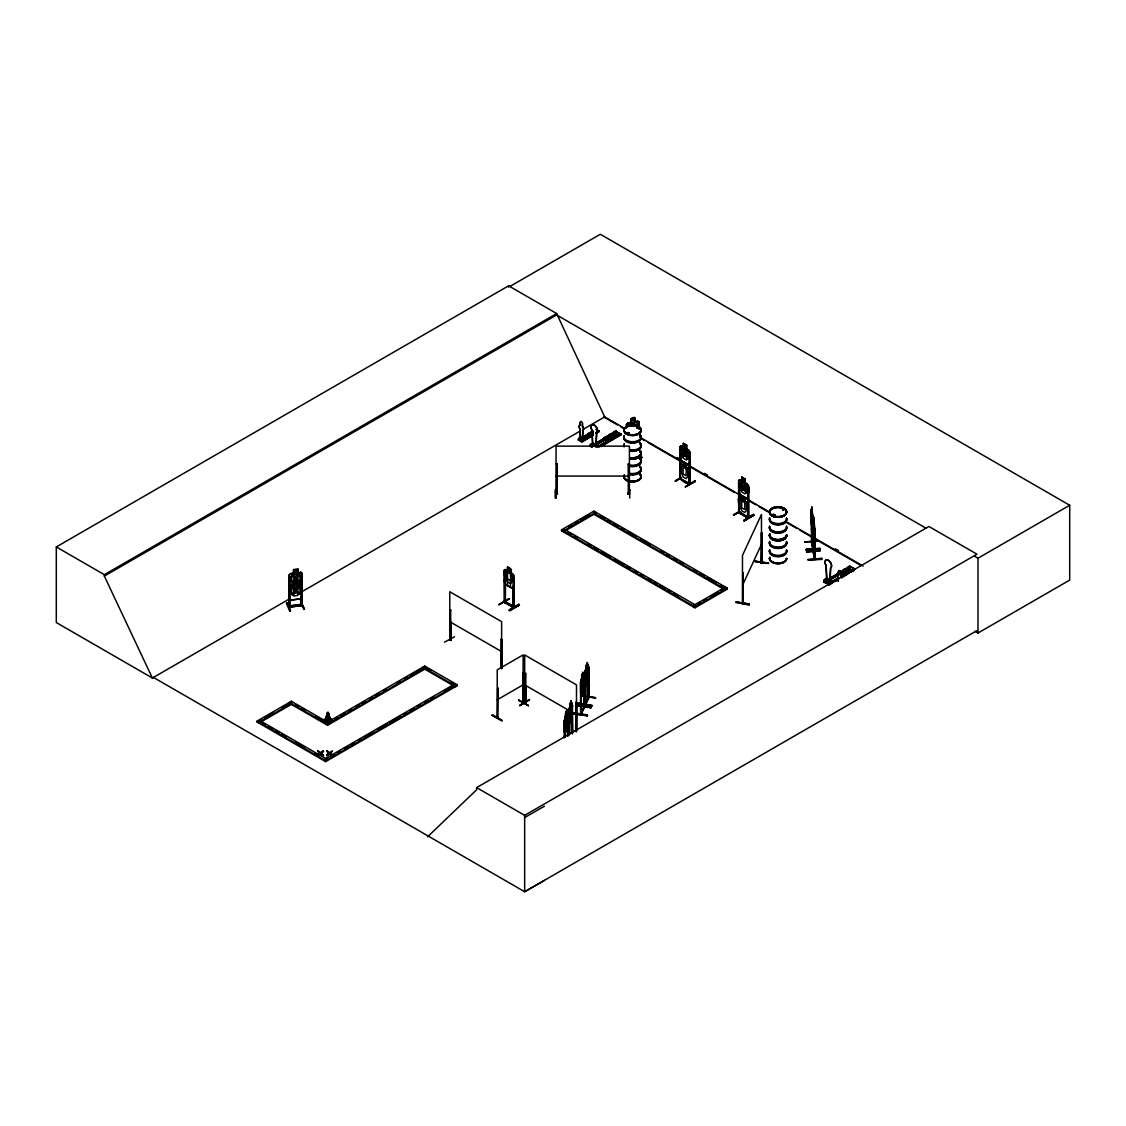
<?xml version="1.0" encoding="UTF-8"?>
<svg xmlns="http://www.w3.org/2000/svg" width="1126" height="1126" viewBox="0 0 1126 1126"><rect width="100%" height="100%" fill="white"/><g stroke="black" fill="none" stroke-linecap="round" stroke-linejoin="round"><path stroke-width="1.5" d="M592.093 444.643C593.008 446.037 594.598 442.814 593.824 444.671M811.987 511.542L811.382 509.065L812.873 517.298L812.62 532.232L812.451 520.128L812.761 522.337M811.494 542.38L811.494 525.758M812.705 547.503L813.408 549.418M813.76 535.737L813.774 552.444L813.127 551.599M813.197 518.72C815.365 538.312 812.142 499.972 814.661 527.306L814.661 559.481C814.323 554.372 816.139 562.155 813.296 551.698M582.339 439.773L582.804 430.413A3.054 1.788 59.5 0 0 582.48 426.149L582.48 423.46A1.534 0.887 59.5 0 0 581.382 421.588A1.534 0.887 59.5 0 0 580.298 422.222L580.157 424.995A3.054 1.788 59.5 0 0 579.707 428.668L580.129 438.169M582.48 439.703L582.93 430.329A3.054 1.788 59.5 0 0 582.339 426.233L582.48 423.46M595.851 446.966L596.527 432.933A4.588 2.674 59.5 0 0 596.527 427.641A4.588 2.674 59.5 0 0 591.896 425.023A4.588 2.674 59.5 0 0 591.896 430.315L592.572 445.122L594.753 446.346M596.048 446.853L596.724 432.806A4.588 2.674 59.5 0 0 596.724 427.514A4.588 2.674 59.5 0 0 592.093 424.896A4.588 2.674 59.5 0 0 592.093 430.188L592.769 444.995L594.964 446.234M826.47 578.553L825.879 565.393A4.588 2.674 59.5 0 1 825.879 560.101A4.588 2.674 59.5 0 1 830.509 562.718A4.588 2.674 59.5 0 1 830.509 568.011L829.82 582.058C823.782 579.383 828.483 579.735 826.104 579.82M827.188 580.2L826.076 565.28A4.588 2.674 59.5 0 1 826.076 559.988A4.588 2.674 59.5 0 1 830.707 562.606A4.588 2.674 59.5 0 1 830.707 567.898L830.031 581.931L826.456 579.44M811.846 521.845C812.381 510.303 812.339 542.268 811.86 523.534L811.593 525.673L811.367 509.543C810.058 505.785 812.353 546.363 812.747 532.119M814.492 537.102L814.337 539.987L814.661 537.201M567.701 723.033C558.243 758.248 572.163 714.165 567.701 713.166L567.321 712.645C565.294 719.697 567.293 703.215 566.631 714.588M572.332 713.377L571.98 717.811L569.235 723.722L571.952 717.755L572.191 703.468L572.36 733.955M583.718 689.07C587.941 670.744 575.836 713.335 583.69 689.013M586.013 703.004L585.084 704.777L584.971 672.546C586.083 660.117 582.916 706.481 588.574 674.938M804.738 541.845L818.405 540.916M806.526 551.81L820.192 550.966M743.118 602.396L742.752 601.636L743.005 603.536L742.681 602.776M761.964 562.69L761.457 532.654L761.049 563.183L762.049 562.676L761.106 563.366L761.5 562.507M761.106 562.282L761.964 561.494L761.781 562.212M811.733 519.649L811.79 511.359L811.973 512.414M581.255 713.307C579.848 712.012 582.733 713.293 580.58 714.461L580.622 682.257L583.704 674.235L582.874 676.163L582.775 672.25L583.31 682.989L581.635 689.534L581.058 687.845M581.438 712.702L580.594 713.208M584.141 705.706L583.747 706.565M584.591 707.044L584.098 676.951L584.422 707.578L584.661 705.805L583.747 706.382M585.365 670.477L588.208 664.551L588.251 697.796M588.236 696.867L589.151 696.121L585.942 703.215M589.095 697.346L589.067 667.324L588.279 667.943L589.067 667.324M592.29 444.46L592.656 445.122M592.825 445.403L592.614 444.474M592.431 444.545L593.191 445.023L590.46 446.417L590.46 444.854L593.092 443.306M593.669 443.63L594.303 444.531M826.653 579.82L828.004 579.637L827.511 578.877M827.666 579.707L827.99 578.877L827.962 579.623M736.01 602.494L749.142 605.028L749.325 603.972L736.024 601.988L749.311 604.085M736.01 602.072L749.283 604.634M587.265 715.883L573.979 713.87L587.448 715.531L575.822 713.124M578.468 704.214L578.665 703.159L591.952 705.833L578.468 704.186L591.755 706.185M578.651 703.271L591.938 705.228M326.892 720.992L328.088 712.42L330.368 719.584L328.145 721.119L325.498 719.838L327.539 712.645L325.921 720.527M686.536 448.894L689.9 451.934L689.788 484.053L679.977 478.733L680.02 446.614L681.16 445.797L683.383 447.036M689.379 482.308L690.224 482.829L688.887 482.477M748.48 516.862L747.481 516.299L748.382 516.792M578.905 440.28L578.482 438.408L580.242 437.367L578.736 439.59L581.509 441.153L583.268 439.07L583.521 440.519L580.369 438.253L580.622 440.646L581.072 437.733L580.087 438.929M580.115 438.31L581.283 438.197M826.4 580.425L826.118 580.017M827.16 580.214C827.596 586.111 827.019 579.228 828.131 578.905M827.934 578.736L827.61 579.609M828.257 579.214L827.511 579.116M811.452 524.533L811.466 516.75M812.17 516.792L812.437 514.807L812.282 518.213M450.513 639.244C448.247 637.682 452.793 641.609 449.781 639.976L449.781 591.741L501.619 621.665L501.619 668.703M504.209 601.242L505.194 601.763M507.601 567.166L507.601 570.84L505.321 569.404L504.166 570.22L504.209 602.41L513.892 607.815L514.132 606.421M504.941 602.762C507.249 602.227 503.181 599.694 504.744 602.1L504.547 572.163L505.433 572.67L505.194 602.846L504.209 601.312M500.746 668.309L501.07 639.16L501.957 639.667L501.957 668.506M513.794 606.661L512.809 606.098L513.892 606.717M513.245 587.096L512.809 607.195L513.217 605.887L513.766 607.815M525.884 702.286L524.899 701.723L524.561 703.018M812.508 527.869L812.282 529.53L811.818 512.175L811.607 515.99M492.203 715.446L502.21 720.907L492.4 715.277M492.428 714.757L502.196 720.316M812.015 542.324L811.973 525.715M813.099 551.768L815.168 558.2M813.38 549.333L813.253 548.587L812.775 549.319M814.506 558.693L815.196 559.425L814.506 528.756L815.111 529.445M815.154 559.34L814.07 553.978M564.337 730.605L564.225 720.668L565.365 716.882L564.844 736.263M571.135 704.904L571.023 700.991L568.686 710.999L568.869 734.814M569.263 708.93L568.841 720.922M580.58 692.18L580.481 682.229L582.916 672.278M327.708 712.448L325.498 719.838M589.616 434.763L589.433 433.848M591.305 434.495L590.052 433.566L589.447 434.65M627.281 433.454L626.703 433.003M627.281 432.595L628.885 432.975L627.041 432.665M628.913 432.834L628.561 433.552L628.195 432.764M629.223 433.088L628.392 433.637M636.922 427.88L637.865 427.078M637.992 427.247L636.852 427.781M774.181 514.526L772.858 514.526M774.449 514.666L773.928 515.455M782.852 508.924L783.302 509.909L783.316 508.868M783.513 509.431L782.767 509.712M783.288 508.994L783.457 509.022M581.635 678.485L581.044 714.531L581.396 683.834L580.622 684.453L581.396 683.834M325.71 719.12L327.567 712.533M581.002 438.295L580.298 438.647L580.242 437.367M578.623 703.806L591.952 705.833M587.448 714.926L575.808 713.208M811.213 514.723L812.592 520.212M330.143 720.316L328.313 712.603L330.368 719.584M828.032 579.693L827.68 578.919M512.668 588.631L513.766 585.45L512.696 588.659L505.152 584.324L504.307 570.136M689.492 470.654L688.465 468.641L689.492 470.654C688.971 479.071 692.082 489.5 680.78 479.324L679.893 475.031M744.849 501.366L744.962 497.622L744.75 501.422L746.369 503.561L746.369 510.444L744.75 512.471L741.724 510.782L740.106 506.925L740.106 500.057L741.724 499.733C740.373 488.895 744.328 503.998 739.515 498.255L738.389 499.057L739.388 513.146L747.087 517.355L748.086 514.23M747.087 517.355L748.199 514.315L748.086 504.406L744.962 501.309M689.788 461.744L688.676 464.939L681.033 460.703L680.132 456.424L681.033 460.703M748.382 495.721C745.891 504.476 750.324 487.642 748.494 485.77L745.13 482.73L746.651 484.912L746.651 491.795L745.018 493.835L741.978 492.161L740.359 488.304L740.359 481.435L741.978 481.112L741.978 477.185L741.978 480.858L739.655 479.69L747.298 483.927M593.402 444.925L593.515 444.151M827.596 579.89L827.554 579.088M300.783 598.722L290.508 600.2L300.783 598.722L302.275 594.824M289.129 585.126L290.48 588.588L300.741 587.096L302.064 583.127M300.741 587.096L302.247 583.212M288.749 607.097L302.204 605.422M302.092 573.387L300.656 572.163L302.247 573.317L302.064 605.436L300.6 605.366L300.628 604.226L302.021 604.029L288.932 606.309M742.794 572.852L742.696 602.86L743.259 601.763M742.794 602.79L742.442 603.564L742.484 555.357L761.457 514.469L761.57 563.436L761.922 532.725M768.565 563.127L755.11 561.381L768.411 563.338M768.551 563.084L755.264 561.114M826.076 579.721L827.328 579.102M444.474 642.186L454.58 636.725M509.051 598.666L498.902 604.648L509.022 599.159M519.832 705.129L529.558 699.471L519.902 705.735M529.473 699.936L519.762 705.58M290.409 610.939L287.13 602.762L290.494 611.08L289.762 611.193L286.454 603.409L287.13 602.762M585.9 674.136L585.112 674.755L585.9 674.136L585.534 704.848L585.548 671.279L587.265 662.552L587.814 673.292L586.139 679.851L585.548 678.162M581.832 674.995L582.536 673.489L581.832 676.219M586.336 665.311L587.04 663.805L586.336 666.536M565.505 713.222L565.393 716.924L566.674 710.703M565.59 713.434L566.631 710.914M570.094 703.736L571.135 701.216M585.506 670.491L586.252 665.1M588.208 664.551L587.378 666.465L587.406 662.581M565.59 714.658L566.294 711.928M570.094 704.975L570.798 702.23M571.163 704.693L571.825 702.962M564.619 718.599L567.462 712.674M569.123 708.901L571.966 702.976M675.29 481.238L680.737 477.917M675.304 480.774L680.808 477.494M584.563 677.022L583.789 677.641M564.703 722.188L564.703 737.164M567.546 736.024L567.856 715.376L568.32 735.405M569.193 712.505L569.193 734.124M572.036 732.984L572.36 705.692L572.824 732.364M568.32 715.446L567.546 716.066M572.824 705.763L572.036 706.382M585.337 685.27L588.222 679.372M573.979 713.898L574.176 712.842M577.737 705.805L591.206 707.438L577.919 705.34M582.226 696.121L595.71 697.74L582.409 695.643M580.622 714.391L584.098 706.875L581.438 712.899M739.993 511.781L733.462 514.864M742.484 585.295L761.457 544.407M680.118 478.775L680.371 477.325L680.371 478.409M688.788 483.504L689.225 453.426M451.118 640.173L450.259 638.597M505.377 602.509L505.433 584.31M512.78 607.238L513.245 577.117L514.132 577.624L514.23 607.618L504.701 602.129M500.634 668.14L501.957 668.394L500.971 668.253M525.983 702.342L525.645 703.637L524.716 703.159L524.66 654.952L576.498 684.889L576.498 731.914M525.645 702.54L524.533 701.962L525.983 703.44L525.884 685.326M555.892 497.523L555.231 498.1L555.16 490.091L555.906 490.162M555.892 497.931L555.906 489.529M497.213 717.924L497.228 669.857L523.14 654.896L523.069 703.511L523.196 701.892M498.016 716.854L497.608 717.093M522.703 702.117L523.576 702.117L523.196 702.99M522.689 703.243L523.14 673.081L523.576 703.257M591.305 434.284L589.827 434.65M627.576 432.806L627.576 433.637M772.239 514.835L774.463 514.483M774.224 515.286L774.801 514.835M774.716 515.089L772.647 515.412M588.546 697.205L585.084 704.665M302.064 605.436L289.016 607.35L290.114 607.266L290.1 576.962L288.889 577.145L288.875 607.364C288.411 604.479 290.987 606.942 290.212 607.167M626.549 424.601L626.605 427.95L626.408 424.586L627.759 422.996L630.715 422.503L630.673 418.731C639.441 413.791 630.926 424.361 637.738 421.096L639.244 422.095L639.258 428.809M639.104 422.18L637.682 421.237L627.829 423.109L626.408 424.586M585.689 704.693L589.095 697.29L588.236 697.177M584.31 707.621L583.944 674.727L583.901 684.664M581.185 714.391L584.605 706.973L583.747 706.875M302.134 585.013L300.642 583.915L290.55 585.337L289.199 586.956L289.199 596.822L290.55 600.285M289.016 607.35L289.086 575.161L290.48 573.641L300.642 572.374C294.871 575.991 299.164 562.648 297.728 572.796L299.91 573.711L299.91 580.58L297.728 583.845L293.647 584.45L291.451 581.818L291.451 574.95L293.647 573.401L293.647 569.714M555.948 492.892L557.483 493.47M555.948 493.99C559.763 494.736 555.498 491.035 555.948 494.258L556.089 446.135L629.406 446.135L629.406 494.258L628.308 493.906M628.167 464.053L629.406 464.334L628.167 464.053L628.322 494.342C627.252 490.148 631.602 495.032 628.308 492.85M323.472 751.478L320.671 753.125L323.472 750.859L321.206 753.547L323.472 755.673L321.206 752.928L323.472 750.859M332.395 751.478L329.58 753.125L332.395 750.859M323.472 755.053L320.6 753.364L317.757 755.053L320.065 752.956L317.828 750.859L320.065 752.956M318.799 755.673L320.6 753.364M329.524 753.998L326.681 755.673L329.524 753.364L332.395 755.673L329.524 753.364M326.681 755.053L328.989 752.956L326.751 750.859L328.989 753.575L326.681 755.673M628.73 424.249L630.856 422.602L630.715 418.816M591.206 434.425L590.334 434.72M637.865 427.43L636.978 427.739M774.463 515.581L774.716 514.723M302.247 584.858L300.698 583.789L297.771 584.45L297.728 574.021L293.647 574.626L293.703 585.07L291.493 586.547L291.493 593.416L293.661 596.034L297.743 595.415L299.924 592.135L299.924 585.253L297.743 584.366M681.216 445.952L680.132 446.712L680.062 478.677M679.893 465.334L680.977 464.574M739.754 479.634L738.614 480.436L738.67 512.626L747.002 517.186M738.726 480.549L739.81 479.789M739.571 498.41L738.487 498.987L739.388 513.146M628.167 493.99L629.406 494.258L628.308 493.948M584.141 706.804L583.93 705.847M580.974 713.617L580.946 683.764M592.98 431.342L578.215 439.858L582.001 441.997L593.515 435.129M593.374 434.889L581.79 441.716C579.693 440.519 582.452 442.8 581.762 440.252L583.521 439.21M595.598 432.651L599.131 431.3L596.414 433.426M595.837 429.203L598.891 431.483M601.045 446.572L621.411 434.664L616.147 431.497M620.454 434.115L620.116 433.707M595.837 443.194L616.091 431.244L621.341 434.664M829.44 578.511L850.074 566.322L854.986 569.109L850.116 566.575M831.607 582.902L831.227 580.735L828.581 582.283L828.581 583.845L824.429 581.509L824.429 579.946L826.695 578.173L824.049 579.735L824.049 581.678L825.302 582.902M838.729 578.75L828.581 584.675L838.828 578.806M828.694 584.774L832.241 583.395M686.635 445.15L686.424 448.964L688.056 451.09L688.056 457.958L686.424 460.013L683.383 458.324L681.765 454.482L681.765 447.599L683.383 447.275L683.383 443.348L686.635 445.15L686.635 448.838M681.16 445.797L688.704 450.104L689.788 452.005L689.9 461.829M680.4 448.556L681.3 449.049M675.375 481.393L680.766 478.086M680.005 475.073L681.399 479.043L679.949 477.579M685.298 486.882L695.347 481.393L685.298 486.882L694.883 480.619M745.018 482.787L745.229 478.986L745.229 482.66M739.557 499.705L739.895 482.871M747.34 483.828L748.382 485.827L748.382 517.89L747.495 516.426M738.614 490.317L739.81 494.398L747.298 498.536M747.382 516.553L747.537 517.481L747.819 487.262L748.706 487.755L748.818 517.749L747.791 517.13M748.706 487.755L747.481 487.459M738.726 490.246L739.726 494.469M733.42 514.92L739.402 511.317M739.332 511.753L733.969 515.215M739.993 512.091L746.102 515.849M748.663 517.608C745.933 518.706 738.684 509.487 738.67 512.626M743.892 520.085L753.463 514.399L743.892 520.719L753.956 515.258L744.427 520.944M743.892 520.719L753.477 514.864L744.033 520.705M813.141 550.586L813.296 551.388L813.619 550.558M683.13 461.984L683.13 465.911L681.511 466.22L681.511 473.103L683.13 476.96L686.156 478.649L687.775 476.608L687.775 469.739L686.156 467.6L686.255 463.856L683.018 462.04L686.255 463.856L686.367 467.473L688.408 468.74M680.78 479.324L681.3 477.888M739.416 498.311L747.002 502.576M746.946 502.534L748.086 504.476M497.65 687.789L497.579 718.219L497.988 687.986M523.477 673.278L522.703 673.334M492.203 715.46L492.47 714.686M528.277 705.749L518.523 700.105L528.502 705.72M580.157 422.292L580.298 424.91A3.054 1.788 59.5 0 0 579.848 428.584L580.72 438.549M587.8 433.932C597.456 438.183 583.127 434.453 589.56 432.905L592.839 434.749L581.368 441.645M593.318 433.468L591.136 432.243L592.895 430.934M578.215 439.858L592.938 431.174M591.755 432.468L578.651 440.125L592.389 432.82M593.543 431.666L579.369 440.505M592.698 434.355L580.861 441.35L592.726 434.523M599.116 431.061L597.357 432.356M581.495 441.702L593.332 434.72M595.978 433.172L599.131 431.3M596.259 433.172L599.159 431.469L596.935 430.076M590.08 446.6L590.08 444.643L592.712 443.081M591.783 443.897L593.515 444.601L591.783 443.897L591.783 447.163M594.204 443.968L592.459 445.08M604.043 437.958C618.526 444.32 597.033 438.732 606.689 436.395L611.601 439.562L606.689 436.395M609.039 435.016C623.523 441.378 602.03 435.79 611.685 433.454L616.598 436.621L611.685 433.454M613.445 432.412C627.928 438.774 606.435 433.186 616.091 430.85M595.795 443.391L616.049 431.441M609.124 436.128L591.769 446.375L615.598 432.637M612.023 434.425L614.923 432.708M592.093 446.558L615.655 432.891M595.612 445.206L615.866 433.257L613.079 435.016M595.71 445.263L610.208 436.705M597.99 446.501L620.06 433.468M598.103 446.586L618.667 434.566M598.638 446.881L621.003 433.623M599.328 446.811L621.017 434.003M600.51 446.276L621.073 434.256M825.991 578.848C826.794 587.814 823.387 575.653 827.835 579.693M838.279 580.988L838.124 577.708A3.054 1.788 59.5 0 1 838.574 574.035L838.574 571.332A1.534 0.887 59.5 0 1 839.672 570.699A1.534 0.887 59.5 0 1 840.756 572.571L840.756 575.259A3.054 1.788 59.5 0 1 841.784 577.356M838.025 573.43L840.672 571.473L845.584 574.64L840.672 571.473M850.58 571.318C848.779 575.653 838.8 570.023 845.668 568.531L850.58 571.698L845.668 568.531M854.986 568.714C853.184 573.05 843.205 567.42 850.074 565.942M829.552 578.609L848.68 567.434M828.637 579.749L849.018 567.842M828.947 579.904L849.581 567.715M829.06 579.989L839.503 573.95M842.304 572.191L849.623 567.968M829.595 580.284L849.975 568.377M841.713 578.117A3.054 1.788 59.5 0 0 840.629 575.344L840.756 575.259M829.355 585.112L828.961 582.508L831.607 580.946M838.138 581.072L838.124 577.708M830.904 582.198L838.124 577.934M841.023 576.231L854.043 568.546M830.805 582.438L838.18 578.187M840.981 576.428L854.001 568.743M831.171 582.818L838.518 578.595M841.291 576.85L847.202 573.472M841.981 576.765L853.55 569.939M841.713 577.089L853.607 570.192M835.013 581.649L838.025 579.989M842.248 577.385L848.033 573.979M850.932 572.261L853.944 570.601M504.547 572.163L505.095 572.867M450.118 609.729L450.991 610.236M514.132 577.624L512.907 577.314M498.902 604.648L509.107 598.694M509.29 609.954L518.945 604.31L509.233 609.912L509.768 610.841L519.424 605.126L509.233 610.531M501.957 639.667L500.746 639.357M525.546 703.581L525.884 673.447M575.625 731.407L575.963 702.371L576.836 702.877L576.836 730.014M576.836 702.877L575.625 702.568M152.46 678.077L56.3 622.551L56.3 546.94L508.6 285.807L556.652 313.549L604.704 416.901L624.451 428.302M510.106 286.342L600.313 234.264L1069.7 505.264L1069.7 580.087L977.987 633.037L974.947 631.278M56.3 546.94L104.352 574.682L556.652 313.549M544.407 880.419L524.66 891.736L153.46 677.43L152.39 678.035L104.352 576.09L556.652 314.956L926.332 528.39M152.39 678.035L290.198 598.469M300.825 592.332L580.383 430.934M583.423 429.175L604.704 416.901M561.522 529.853L593.923 511.148L727.326 588.166L727.326 589.095L694.925 607.815L561.522 530.796L561.522 529.853L694.925 606.872L727.326 588.166M561.522 530.796L564.478 529.093M568.883 526.546L571.839 524.843M574.781 523.14L577.722 521.437M580.678 519.733L589.517 514.638M594.345 514.033L563.422 531.88L563.422 530.951L595.823 512.246L595.823 513.174M510.683 568.827C502.618 564.773 514.23 568.855 510.627 572.74M507.46 572.149L510.472 573.852M325.653 724.201L325.653 723.272L424.755 666.057L457.156 684.763L457.156 685.692L325.653 761.612L257.066 722.019L257.066 721.09L291.367 701.287L327.765 722.301L332.24 719.908L329.468 718.022M257.066 722.019L261.485 719.472M264.427 717.769L273.266 712.659M282.105 707.564L291.367 702.216L291.367 701.287M504.166 580.087L505.152 584.324M513.794 607.744L513.864 575.639L510.5 572.543M507.488 585.633L507.488 566.983M327.765 717.22L323.612 719.725L327.765 722.301M328.088 722.301L332.24 719.81L329.468 718.121M334.76 718.937L337.8 717.192M340.84 715.432L345.401 712.8M348.441 711.041L351.481 709.296M356.027 706.664L359.067 704.904M362.108 703.159L365.148 701.399M369.694 698.767L372.734 697.022M375.774 695.263L378.815 693.503M383.375 690.871L386.415 689.126M397.042 682.989L400.082 681.23M404.642 678.598L407.668 676.853M410.709 675.093L421.349 668.957M289.466 703.314L289.466 702.371L327.539 724.356L424.755 668.239L424.755 669.168L327.539 725.299L290.972 704.186M453.37 684.763L323.767 759.586L323.767 760.529L328.285 757.911M331.297 756.179L334.309 754.434M337.321 752.689L340.348 750.958M344.866 748.34L347.878 746.608M350.89 744.863L353.902 743.118M358.42 740.514L361.446 738.769M364.458 737.037L373.494 731.816M378.012 729.198L387.062 723.976M390.075 722.245L400.631 716.15M403.643 714.405L406.655 712.674M409.667 710.928L414.185 708.324M417.211 706.579L420.223 704.834M424.741 702.23L427.753 700.485M430.765 698.753L433.777 697.008M444.334 690.914L453.37 685.692M257.066 721.09L325.653 760.683L457.156 684.763M497.228 699.795L523.14 684.819M697.444 604.169L700.386 602.466M703.342 600.763L706.284 599.06M710.703 596.513L718.064 592.262M721.02 590.559L723.962 588.856M476.622 787.609L928.922 526.475L976.974 554.203L524.66 815.351L476.622 787.609L476.622 789.79L427.514 836.871M974.947 556.455L977.987 558.215L1069.7 505.264M976.974 630.602L524.66 891.736L524.66 815.351M524.66 817.532L544.407 806.216M589.588 433.932L590.305 433.763M773.112 514.258L773.112 515.455M783.583 509.656L782.894 509.585M811.353 541.592L812.873 549.474L812.859 534.428M497.608 716.615L498.044 717.881M637.668 427.866L637.837 427.106M627.52 432.623L628.885 432.947M628.449 433.552L627.52 433.552M628.604 433.707L626.746 433.088M783.006 508.882L782.457 509.712M773.984 515.37L773.055 515.37M641.496 457.663L641.482 457.198M630.856 418.914L634.839 418.112M630.856 423.826L634.839 423.024L634.839 426.458M507.488 570.91L505.898 571.22L505.898 578.088L507.488 581.959L510.472 583.676L512.063 581.649L512.063 574.781L510.472 572.627M738.895 511.162L739.078 512.26M524.899 702.821L524.66 673.137L525.546 673.644M290.649 585.534L293.703 585.07L293.52 581.199L297.883 580.537L297.926 584.31M297.926 580.622L293.52 581.199M293.604 573.317L293.464 569.531L297.869 568.968M300.853 575.682L302.064 575.499L300.741 575.414L301.036 605.675L300.6 604.282M290.212 577.23L288.889 577.145M293.647 581.495L297.728 580.903M290.55 588.363L300.6 586.899M303.823 608.504L304.569 609.025L300.459 600.82L303.921 608.969M557.187 494.3L557.328 464.053L556.089 464.053L557.328 464.053M301.937 604.085L301.937 605.169M689.717 484.067L689.886 483.026M739.149 511.246L739.36 513.006M811.494 510.979L811.874 507.136L812.705 517.27M812.226 509.74L812.451 515.975M813.324 519.424L812.719 518.748M813.268 527.855L813.985 534.512L814.154 523.421M813.155 533.907L813.155 529.431L814.337 539.987L813.169 533.851M804.752 542.014L818.419 541.127M811.522 541.69L812.705 547.813M806.272 549.277L819.953 548.461L806.286 549.333L806.357 550.332L820.024 549.432L819.939 548.404M820.192 550.501L806.54 552.021M821.727 558.412L808.06 559.918L821.811 559.439L821.727 558.412L808.074 559.397M812.142 514.765L812.451 522.844M812.142 518.453L812.508 521M811.339 528.924L812.451 535.005M566.491 714.574L567.068 721.414L565.393 727.973L564.816 726.284M629.701 490.077L629.715 497.988M629.504 490.148L630.279 490.148M556.089 493.99L557.328 494.258L556.089 494.258M556.089 476.073L629.406 476.073M317.828 750.859L320.671 752.506M326.751 750.859L329.58 752.506M317.828 751.478L320.671 753.125M326.751 751.478L329.58 753.125M320.6 753.998L323.472 755.673M824.401 582.367L823.655 581.917L828.961 584.45M588.434 665.044L588.236 697.853M581.607 674.77L581.79 678.514M595.541 698.007L582.255 695.952M569.855 703.511L569.334 734.884M577.737 705.172L591.009 707.86M591.037 707.691L577.765 705.636M564.196 720.696L564.379 737.854M300.642 601.326L303.823 609.138M590.573 433.566L591.347 434.34M689.759 484.124L689.422 482.266M748.663 516.51L748.185 517.89L747.974 516.13M525.152 702.905L525.997 703.398M811.93 540.621L811.522 541.367M814.971 558.665L814.971 528.727M593.219 444.77L593.149 444.151M825.752 578.975L827.413 579.946M689.422 483.364L690.224 483.913L690.111 453.933L688.887 453.637M450.316 639.667L450.006 638.512M328.961 718.43L329.932 718.909M683.285 443.419L686.536 445.22M741.879 477.241L745.229 478.986M741.978 477.424L745.018 479.113M739.557 483.068L738.67 482.575L738.994 512.316M688.704 464.7L681.216 460.562L681.3 465.671M739.627 494.539L747.368 498.705M695.361 481.464L694.812 480.535M753.956 515.286L753.407 514.357M681.399 479.043L690.069 483.772M748.382 517.89L738.712 512.597M741.612 495.876L744.962 497.622M741.724 496.059L744.75 497.748M683.229 465.84L680.822 464.489L679.78 465.221L679.893 475.144M680.864 464.63L688.31 468.81M847.428 567.504L852.34 570.277M843.022 570.094L847.934 572.867M591.136 431.976L593.318 433.214M838.025 573.035L842.938 576.202M592.839 435.016L589.56 432.905M597.625 445.868L597.244 447.205M581.115 438.352L579.777 437.817L579.623 440.083L580.777 440.562M579.623 437.901L580.622 438.464M825.991 582.114L827.497 582.958M519.438 605.197L518.889 604.268M528.277 705.284L518.748 700.105M677.205 457.536L680.245 459.281M704.566 473.328L707.592 475.088M835.281 548.798L838.321 550.544M639.652 437.085L683.735 462.533M686.776 464.292L770.381 512.555M787.088 522.211L863.093 566.082M603.803 417L617.498 424.91M620.539 426.67L623.579 428.429M641.834 438.957L644.874 440.716M647.914 442.476L679.865 460.914M685.945 464.433L734.616 492.526M749.832 501.309L755.912 504.828M758.952 506.587L768.087 511.851M786.328 522.394L796.983 528.53M800.023 530.29L812.198 537.313M815.238 539.072L860.869 565.421M600.341 515.792L604.859 518.396M607.871 520.142L610.897 521.873M613.909 523.618L618.427 526.236M621.439 527.967L624.451 529.713M627.463 531.458L636.514 536.666M641.032 539.284L650.082 544.505M660.624 550.6L663.636 552.331M666.648 554.076L669.674 555.822M674.192 558.426L677.205 560.171M680.217 561.902L683.229 563.647M693.785 569.742L696.797 571.473M699.809 573.218L704.327 575.822M707.353 577.568L716.389 582.789M720.907 585.393L727.326 589.095M723.539 588.166L593.923 513.329L593.923 514.272L723.539 589.095M568.32 532.542L571.332 534.273M574.344 536.018L577.356 537.749M587.913 543.844L590.925 545.589M593.937 547.32L598.469 549.938M601.481 551.684L610.517 556.906M615.035 559.509L624.085 564.731M627.098 566.477L630.11 568.208M634.628 570.826L637.654 572.557M640.666 574.302L643.678 576.048M648.196 578.651L651.208 580.397M654.22 582.128L657.246 583.873M660.258 585.619L664.776 588.222M667.788 589.968L670.8 591.699M673.812 593.444L678.345 596.048M505.264 569.615L512.738 573.697L513.794 575.738M507.488 579.003L510.472 580.735M505.363 584.169L512.696 588.405M449.781 621.665L501.619 651.602M524.66 684.889L569.094 710.534M572.064 712.251L576.498 714.813M426.219 667.831L430.639 670.392M451.259 682.3L457.156 685.692M424.333 668.928L455.27 686.79L455.27 685.847L422.855 667.141L422.855 668.084M295.885 704.834L298.897 706.579M301.909 708.31L304.935 710.056M315.477 716.15L326.033 722.245M325.653 758.502L260.852 721.09L260.852 722.019M262.358 722.892L265.37 724.623M268.382 726.369L272.9 728.986M275.912 730.718L278.938 732.463M281.95 734.194L286.468 736.812M295.505 742.034L304.555 747.256M315.097 753.35L318.123 755.082M626.83 433.594L628.646 433.876L629.181 432.905M330.115 752.928L332.395 755.053M828.06 584.155L828.272 584.535M638.878 424.009L637.71 424.249M627.365 426.36L626.183 426.599M640.215 454.58L642.101 457.649M639.737 454.679L641.567 457.677M812.761 549.432L812.719 533.71M813.225 552.373L813.155 521.211M289.157 596.738L290.649 600.144M293.464 573.204L290.48 573.641L289.086 575.161M300.6 604.592L289.917 605.746L290.086 607.224M287.031 602.832L290.494 611.08M569.306 716.586L569.897 718.275L571.572 711.731L571.023 700.991M814.309 525.166L813.957 526.799L813.563 521.366L814.394 534.301L813.169 519.072M811.719 507.15L812.212 509.768M811.818 508.403L812.127 509.951M813.605 519.635L813.901 521.197M811.733 512.274L812.282 526.574L811.832 517.284L812.282 519.705M813.521 522.281L813.985 531.571L813.521 529.15M813.141 521.746L813.282 522.464M811.959 526.813L812.55 529.966M813.141 551.684L814.647 559.411M811.677 512.175L812.198 514.976M811.691 512.386L812.198 516.201M811.959 511.134L811.874 507.136M328.145 712.814L329.327 720.865M584.971 682.356L585.478 685.284M580.481 692.054L580.988 694.981M564.379 730.507L564.759 733.223M564.225 730.478L564.731 733.406M328.088 712.42L328.75 716.938M821.741 559.003L808.088 559.946M820.024 549.389L806.357 550.318M819.953 548.995L806.286 549.868M327.962 712.857L328.145 721.119M555.878 489.529L555.991 498.086M977.987 558.215L977.987 633.037M840.629 575.344L840.629 572.655A1.534 0.887 59.5 0 0 839.532 570.783A1.534 0.887 59.5 0 0 838.448 571.417M838.574 571.332L838.574 574.035A3.054 1.788 59.5 0 0 837.983 577.779M831.227 580.735L831.227 582.283M814.492 527.278L814.478 559.326M814.014 519.748L813.985 523.463M813.76 522.436L813.76 529.079M813.662 517.144L813.296 552.472M813.619 521.718L813.619 530.036M768.382 563.549L755.082 561.55M761.049 562.099L761.106 563.366M747.819 498.902L747.819 502.224M747.988 504.476L747.988 514.286M743.259 572.923L742.991 603.62L742.949 573.613M739.895 494.511L739.895 499.508M739.895 511.711L739.993 512.865M725.425 588.011L725.425 587.068L693.025 605.788L693.025 606.717M694.925 605.619L694.925 604.69L565.308 529.853L565.308 530.796M694.925 606.872L694.925 607.815M689.225 465.066L689.225 468.402M683.496 443.531L683.496 447.219M680.963 449.246L680.963 465.868M639.047 422.095L639.033 429.259M636.978 426.036L636.978 422.602L634.839 421.8L634.797 418.042M593.923 511.148L593.923 512.091M592.009 443.757L592.009 447.036M588.743 668.014L588.743 697.951M588.18 696.684L588.236 697.965M585.942 702.905L585.999 704.172L585.267 702.976M583.268 439.07L583.268 440.111M575.963 702.371L575.963 729.521M569.657 712.575L569.657 734.194M567.856 715.376L567.997 736.094M565.153 722.259L565.153 737.234M510.571 568.883L510.5 587.392M508.6 285.807L508.6 287.214M501.07 651.039L501.07 668M450.991 622.115L450.667 640.356L450.316 638.569M450.667 610.433L450.766 640.427M424.755 666.057L424.755 666.986M327.539 724.356L327.539 725.299M325.653 760.683L325.653 761.612M301.937 575.231L301.951 605.535M289.227 575.189L289.269 585.084M104.352 574.682L104.352 576.09M786.638 528.277A8.572 4.954 0 0 1 778.066 533.231A8.572 4.954 0 0 1 769.48 528.277M786.455 526.489A8.698 5.025 0 0 1 778.066 532.809A8.698 5.025 0 0 1 769.663 526.489M786.455 526.067A8.698 5.025 0 0 1 778.066 532.387A8.698 5.025 0 0 1 769.663 526.067M786.455 518.241A8.698 5.025 0 0 1 778.066 524.561A8.698 5.025 0 0 1 769.663 518.241M786.455 517.805A8.698 5.025 0 0 1 778.066 524.125A8.698 5.025 0 0 1 769.663 517.805M786.595 535.188A8.544 4.926 0 0 1 778.066 540.128A8.544 4.926 0 0 1 769.522 535.188A8.572 4.954 0 0 0 778.066 540.227A8.572 4.954 0 0 0 786.638 535.272A8.586 4.954 0 0 1 776.94 540.114A8.586 4.954 0 0 1 769.762 533.907M786.624 526.884A8.558 4.94 0 0 1 778.066 531.838A8.558 4.94 0 0 1 769.508 526.884M786.638 518.636A8.572 4.954 0 0 1 778.066 523.576A8.572 4.954 0 0 1 769.48 518.636M786.638 520.015A8.572 4.954 0 0 1 779.178 524.927A8.572 4.954 0 0 1 769.776 521.296M786.652 534.906A8.586 4.954 0 0 1 776.94 539.818A8.586 4.954 0 0 1 769.762 533.625M786.652 535.54A8.586 4.954 0 0 1 776.94 540.452A8.586 4.954 0 0 1 769.762 534.259M786.638 551.81A8.572 4.954 0 0 1 778.066 556.765A8.572 4.954 0 0 1 769.48 551.81M786.455 550.037A8.698 5.025 0 0 1 778.066 556.357A8.698 5.025 0 0 1 769.663 550.037M786.455 549.615A8.698 5.025 0 0 1 778.066 555.934A8.698 5.025 0 0 1 769.663 549.615M786.455 541.775A8.698 5.025 0 0 1 778.066 548.095A8.698 5.025 0 0 1 769.663 541.775M786.455 541.353A8.698 5.025 0 0 1 778.066 547.672A8.698 5.025 0 0 1 769.663 541.353M769.522 558.735A8.544 4.926 0 0 0 778.066 563.662A8.544 4.926 0 0 0 786.595 558.735A8.586 4.954 0 0 1 776.94 563.647A8.586 4.954 0 0 1 769.762 557.454M786.624 550.431A8.558 4.94 0 0 1 778.066 555.371A8.558 4.94 0 0 1 769.508 550.431M786.638 543.562A8.572 4.954 0 0 1 778.066 548.503A8.572 4.954 0 0 1 769.48 543.562M786.638 542.169A8.572 4.954 0 0 1 778.066 547.123A8.572 4.954 0 0 1 769.48 542.169M786.652 558.44A8.586 4.954 0 0 1 776.94 563.366A8.586 4.954 0 0 1 769.762 557.159M640.061 435.199A8.698 5.025 0 0 1 633.656 442.687A8.698 5.025 0 0 1 624.128 436.409M626.38 434.157A8.698 5.025 0 0 1 628.181 433.355M640.061 434.777A8.698 5.025 0 0 1 633.656 442.265A8.698 5.025 0 0 1 624.128 435.987M626.38 433.735A8.698 5.025 0 0 1 628.181 432.933M639.934 434.34A8.558 4.94 0 0 1 633.642 441.702A8.558 4.94 0 0 1 624.268 435.523M626.478 433.313A8.558 4.94 0 0 1 628.252 432.525M639.948 435.72A8.572 4.954 0 0 1 633.642 443.095A8.572 4.954 0 0 1 624.24 436.902M639.934 443.982A8.558 4.94 0 0 1 639.315 449.457A8.558 4.94 0 0 1 630.307 451.216M623.973 446.445A8.558 4.94 0 0 1 624.268 445.164M640.061 443.461A8.698 5.025 0 0 1 639.427 449.021A8.698 5.025 0 0 1 630.279 450.822M623.832 445.966A8.698 5.025 0 0 1 624.128 444.671M640.061 443.039A8.698 5.025 0 0 1 639.427 448.598A8.698 5.025 0 0 1 630.279 450.386M624.128 446.839A8.698 5.025 0 0 1 624.128 444.249M639.948 442.588A8.572 4.954 0 0 1 639.329 448.078A8.572 4.954 0 0 1 630.307 449.851M624.24 446.346A8.572 4.954 0 0 1 624.24 443.785M639.934 450.879A8.558 4.94 0 0 1 639.315 456.354A8.586 4.954 0 0 1 630.307 458.155A8.558 4.94 0 0 0 639.315 456.354A8.586 4.954 0 0 0 639.962 450.893A8.544 4.926 0 0 1 639.301 456.368A8.544 4.926 0 0 1 630.321 458.127M639.962 450.611A8.586 4.954 0 0 1 639.343 456.114A8.586 4.954 0 0 1 630.307 457.888M639.92 473.962A8.544 4.926 0 0 1 633.642 481.309A8.544 4.926 0 0 1 624.283 475.172A8.544 4.926 0 0 0 633.642 481.309A8.544 4.926 0 0 0 639.92 473.99A8.515 4.926 0 0 1 633.642 481.323A8.515 4.926 0 0 1 624.297 475.158M639.934 459.253A8.558 4.94 0 0 1 639.315 464.742A8.558 4.94 0 0 1 630.307 466.502M639.948 466.122A8.572 4.954 0 0 1 639.329 471.611A8.572 4.954 0 0 1 630.307 473.384M639.934 467.515A8.558 4.94 0 0 1 639.315 472.99A8.558 4.94 0 0 1 630.307 474.764M640.061 466.994A8.698 5.025 0 0 1 639.427 472.568A8.698 5.025 0 0 1 630.279 474.356M640.061 466.572A8.698 5.025 0 0 1 639.427 472.146A8.698 5.025 0 0 1 630.279 473.933M640.061 458.31A8.698 5.025 0 0 1 639.427 463.884A8.698 5.025 0 0 1 630.279 465.671M639.934 457.874A8.558 4.94 0 0 1 639.315 463.349A8.558 4.94 0 0 1 630.307 465.122M640.061 458.746A8.698 5.025 0 0 1 639.427 464.306A8.698 5.025 0 0 1 630.279 466.094M639.962 451.202A8.586 4.954 0 0 1 639.343 456.706A8.586 4.954 0 0 1 630.307 458.479M639.962 474.145A8.586 4.954 0 0 1 633.656 481.534A8.586 4.954 0 0 1 624.226 475.341M840.475 573.218A1.534 0.887 0 0 1 842.769 572.965A1.534 0.887 0 0 1 842.797 574.316A1.534 0.887 0 0 1 840.489 574.091M840.475 572.909A1.534 0.887 0 0 1 842.769 572.655A1.534 0.887 0 0 1 842.797 574.007A1.534 0.887 0 0 1 840.489 573.781M565.168 719.092C566.758 722.498 563.647 736.897 566.139 722.019C567.842 731.126 567.124 703.708 566.153 720.33L565.548 718.318L565.168 719.092M569.657 709.408C571.234 716.769 568.25 725.411 570.629 712.336C572.332 721.428 571.628 694.024 570.657 710.647L570.038 708.62L569.657 709.408M581.41 680.667C582.986 688.028 579.989 696.67 582.381 683.581C584.084 692.715 583.395 665.114 582.395 681.906L581.79 679.879L581.41 680.667M585.9 670.969C587.49 678.331 584.493 686.987 586.871 673.897C588.574 683.032 587.913 655.445 586.899 672.208L586.28 670.195L585.9 670.969M574.147 713.363L587.448 715.531L574.147 713.448M687.902 459.281L685.058 454.271C683.764 459.38 680.104 455.354 684.369 453.074L682.328 447.754L685.002 452.61C686.198 447.712 690.083 451.836 685.706 453.848L687.902 459.281M746.496 493.118L743.653 488.107C742.315 493.146 738.572 489.148 742.963 486.911L740.922 481.576L743.596 486.432C744.793 481.548 748.677 485.658 744.314 487.685L746.496 493.118M299.46 582.1L298.052 582.423L295.645 579.214C293.83 584.915 288.706 584.901 294.716 578.539C288.96 574.302 293.858 572.599 295.575 577.582C297.095 572.289 302.542 572.092 296.532 578.3L299.46 582.1M299.572 593.881L298.165 594.204L295.772 591.023C294.252 596.597 288.65 596.864 294.843 590.348C289.101 586.153 293.985 584.408 295.702 589.391C297.208 584.084 302.655 583.859 296.645 590.108L299.572 593.881M582.733 677.359L581.635 679.71L581.635 686.593L582.733 684.242L582.733 677.359M587.223 667.676L586.139 670.026L586.139 676.895L587.223 674.544L587.223 667.676M566.491 715.798L565.393 718.149L565.393 725.017L566.491 722.667L566.491 715.798M570.981 706.115L569.897 708.451L569.897 715.334L570.981 712.983L570.981 706.115M505.532 601.875L513.146 606.21L505.532 601.875M291.367 703.468L258.952 722.174L258.952 723.117L291.367 704.397L291.367 703.468M634.135 418.872L631.573 419.379L631.573 420.617L634.135 420.097L634.135 418.872M639.244 425.586L636.303 426.177L639.258 425.6M297.011 581.41L294.393 581.804L294.393 583.029L297.011 582.635L297.011 581.41M297.743 585.59L293.661 586.21L293.661 593.092L297.743 592.473L297.743 585.59M296.997 569.84L294.379 570.22L294.379 571.445L296.997 571.065L296.997 569.84M685.889 445.586L683.932 444.503L683.932 445.741L685.889 446.825L685.889 445.586M744.483 479.423L742.527 478.339L742.527 479.563L744.483 480.647L744.483 479.423M686.424 450.189L683.383 448.5L683.383 455.383L686.424 457.057L686.424 450.189M745.018 484.011L741.978 482.336L741.978 489.205L745.018 490.894L745.018 484.011M685.607 464.222L683.665 463.138L683.665 464.362L685.607 465.46L685.607 464.222M744.202 498.058L742.259 496.974L742.259 498.199L744.202 499.282L744.202 498.058M686.156 468.824L683.13 467.135L683.13 474.004L686.156 475.707L686.156 468.824M744.75 502.66L741.724 500.957L741.724 507.84L744.75 509.529L744.75 502.66M509.937 569.249L508.023 568.151L508.023 569.376L509.937 570.474L509.937 569.249M773.787 515.975A8.544 4.926 0 0 0 786.595 511.711A8.544 4.926 0 0 0 773.787 507.446A8.586 4.954 0 0 0 773.759 516.018A8.586 4.954 0 0 0 786.652 511.725A8.586 4.954 0 0 0 773.759 507.432A8.544 4.926 0 0 0 773.787 515.975M773.787 516.693A8.558 4.94 0 0 0 786.624 512.414A8.558 4.94 0 0 0 773.787 508.136A8.558 4.94 0 0 0 773.787 516.693M773.759 516.299A8.586 4.954 0 0 0 786.652 512.006A8.586 4.954 0 0 0 773.759 507.699A8.586 4.954 0 0 0 773.759 516.299M778.066 539.635A8.544 4.926 0 0 0 786.595 534.709A8.515 4.926 0 0 1 778.066 539.65A8.515 4.926 0 0 1 769.537 534.723A8.544 4.926 0 0 0 778.066 539.635M772.042 515.891A8.515 4.926 0 0 0 786.286 513.681A8.515 4.926 0 0 0 775.856 507.657A8.515 4.926 0 0 0 772.042 515.891M778.066 563.211A8.558 4.94 0 0 0 786.624 558.271A8.515 4.926 0 0 1 778.066 563.183A8.558 4.94 0 0 1 769.508 558.271A8.515 4.926 0 0 0 778.066 563.183M778.066 540.888A8.558 4.94 0 0 0 786.624 535.948A8.515 4.926 0 0 1 778.066 540.874A8.558 4.94 0 0 1 769.508 535.948A8.515 4.926 0 0 0 778.066 540.874M628.252 434.157A8.544 4.926 0 0 0 641.074 429.879A8.586 4.954 0 0 0 628.238 425.6A8.586 4.954 0 0 0 628.238 434.2A8.586 4.954 0 0 0 641.116 429.893A8.544 4.926 0 0 0 628.252 425.614A8.544 4.926 0 0 0 628.252 434.157M628.252 434.861A8.544 4.926 0 0 0 641.074 430.596A8.515 4.926 0 0 0 628.266 426.318A8.544 4.926 0 0 0 628.252 434.861A8.515 4.926 0 0 0 641.046 430.582A8.544 4.926 0 0 0 628.252 426.332A8.515 4.926 0 0 0 628.266 434.847M628.238 434.453A8.586 4.954 0 0 0 641.116 430.16A8.586 4.954 0 0 0 628.238 425.867A8.586 4.954 0 0 0 628.238 434.453M639.301 455.889A8.544 4.926 0 0 0 639.92 450.414A8.515 4.926 0 0 1 639.286 455.889A8.515 4.926 0 0 1 630.321 457.649A8.544 4.926 0 0 0 639.301 455.889M633.642 481.801A8.544 4.926 0 0 0 639.92 474.44A8.586 4.954 0 0 1 633.656 481.829A8.586 4.954 0 0 1 624.226 475.622A8.544 4.926 0 0 0 633.642 481.801M639.301 457.114A8.544 4.926 0 0 0 639.92 451.639A8.515 4.926 0 0 1 639.286 457.114A8.515 4.926 0 0 1 630.321 458.873A8.544 4.926 0 0 0 639.301 457.114M606.759 439.196A1.534 0.887 0 0 0 609.307 438.774A1.534 0.887 0 0 0 607.421 437.718A1.534 0.887 0 0 0 606.759 439.196M606.759 438.873A1.534 0.887 0 0 0 609.307 438.464A1.534 0.887 0 0 0 607.421 437.395A1.534 0.887 0 0 0 606.759 438.873"/></g></svg>
